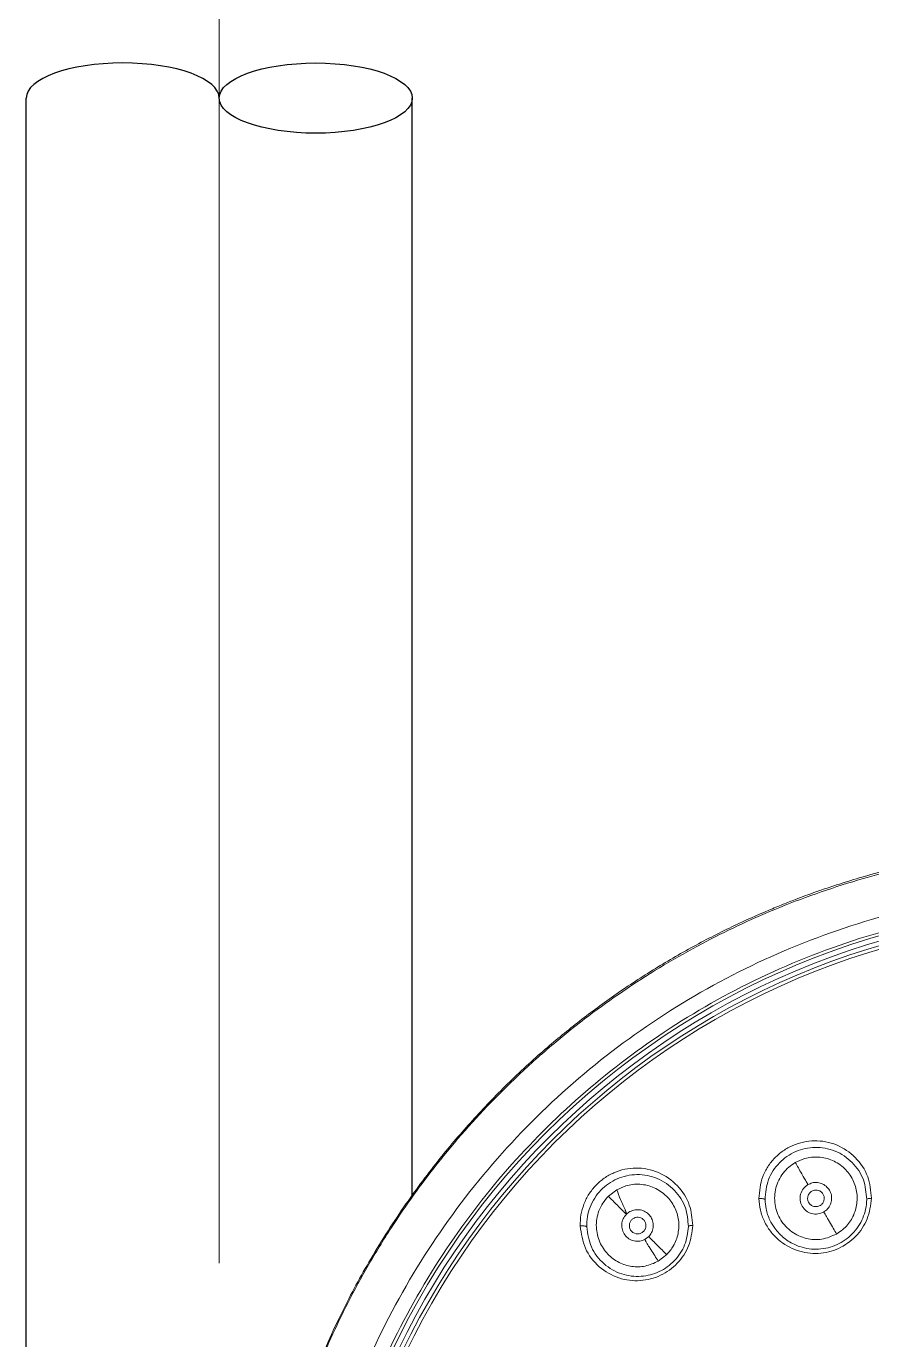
# Model space of a CAD drawing. Extents: x 11377 to 14537, y 53 to 2368.
# Drawn here: x 12512 to 12560.1, y 996.3 to 1071.1 of the extents above; entities that cross this region are included whole.
import ezdxf

# ---------------------------------------------------------------- set-up
doc = ezdxf.new("R2010")
doc.units = 0
doc.header["$LTSCALE"] = 10
doc.header["$MEASUREMENT"] = 0
doc.linetypes.add('CENTER2', pattern=[28.575, 19.05, -3.175, 3.175, -3.175])
doc.layers.get('0').update_dxf_attribs({"linetype": 'CONTINUOUS'})
doc.layers.add('Cneter', color=1, linetype='CENTER2', lineweight=13)
doc.layers.add('DEF_LAYER_ASSEM_MEMBER', color=7, linetype='CONTINUOUS')

# ---------------------------------------------------------------- blocks, each defined once
blk = doc.blocks.new('TYJKT')
at = {"color": 7, "linetype": 'Continuous', "lineweight": 15}
for p, q in [((5005.085, 1220.354), (5004.598, 1219.981)), ((5006.893, 1217.686), (5006.689, 1217.533)), ((5007.435, 1216.284), (5007.921, 1216.658))]:
    blk.add_line(p, q, dxfattribs=at)
for radius in [44.127, 43.878, 43.682]:
    blk.add_circle((5032.423, 1192.156), radius, dxfattribs=at)
for points, knots in [([(5032.423, 1240.059), (5031.199, 1240.032), (5028.907, 1239.982), (5025.718, 1239.618), (5023.015, 1239.152), (5020.791, 1238.646), (5019.039, 1238.168), (5017.745, 1237.769), (5016.886, 1237.482), (5016.299, 1237.277), (5015.797, 1237.095), (5015.211, 1236.876), (5014.51, 1236.601), (5013.348, 1236.123), (5011.632, 1235.354), (5009.415, 1234.225), (5007.118, 1232.889), (5004.909, 1231.434), (5002.83, 1229.896), (5000.756, 1228.184), (4998.714, 1226.291), (4996.714, 1224.198), (4994.779, 1221.911), (4992.824, 1219.276), (4990.957, 1216.335), (4989.235, 1213.108), (4987.711, 1209.641), (4986.371, 1205.751), (4985.316, 1201.44), (4984.613, 1196.871), (4984.554, 1193.736), (4984.525, 1192.19)], [0, 0, 0, 0, 0.048758, 0.091362, 0.127811, 0.158104, 0.182242, 0.200224, 0.212052, 0.218377, 0.225012, 0.23333, 0.243333, 0.255019, 0.283439, 0.318264, 0.354182, 0.389317, 0.423671, 0.457244, 0.496497, 0.534626, 0.572584, 0.615864, 0.665346, 0.711319, 0.761597, 0.816189, 0.875108, 0.938371, 1, 1, 1, 1]), ([(4984.6, 1192.205), (4984.599, 1192.435), (4984.597, 1192.898), (4984.608, 1193.595), (4984.629, 1194.297), (4984.661, 1195.005), (4984.704, 1195.718), (4984.759, 1196.436), (4984.825, 1197.159), (4984.903, 1197.886), (4984.994, 1198.618), (4985.096, 1199.353), (4985.211, 1200.093), (4985.339, 1200.836), (4985.48, 1201.583), (4985.635, 1202.333), (4985.802, 1203.086), (4985.984, 1203.841), (4986.179, 1204.599), (4986.388, 1205.359), (4986.612, 1206.121), (4986.85, 1206.885), (4987.103, 1207.65), (4987.371, 1208.415), (4987.654, 1209.181), (4988.108, 1210.349), (4988.787, 1211.944), (4989.767, 1213.98), (4990.914, 1216.089), (4992.551, 1218.762), (4994.884, 1222.008), (4997.419, 1224.886), (4999.736, 1227.154), (5002.111, 1229.258), (5005.426, 1231.761), (5009.51, 1234.238), (5013.9, 1236.334), (5018.338, 1237.93), (5021.87, 1238.816), (5024.239, 1239.259), (5025.578, 1239.471), (5026.929, 1239.645), (5028.29, 1239.783), (5029.661, 1239.881), (5031.039, 1239.942), (5031.961, 1239.95), (5032.423, 1239.954)], [0, 0, 0, 0, 0.00921, 0.018496, 0.027858, 0.037296, 0.046808, 0.056397, 0.066062, 0.075802, 0.085618, 0.095509, 0.105476, 0.115519, 0.125638, 0.135832, 0.146102, 0.156448, 0.166869, 0.177366, 0.187938, 0.198586, 0.20931, 0.220109, 0.230983, 0.241933, 0.270134, 0.300208, 0.332156, 0.365978, 0.425346, 0.491591, 0.518848, 0.55483, 0.618282, 0.684474, 0.745286, 0.812327, 0.872522, 0.890497, 0.908552, 0.926685, 0.944897, 0.963187, 0.981555, 1, 1, 1, 1]), ([(5066.552, 1162.157), (5069.416, 1165.416), (5071.811, 1169.088), (5075.465, 1176.96), (5076.724, 1181.159), (5078.005, 1189.742), (5078.026, 1194.126), (5076.829, 1202.721), (5075.611, 1206.933), (5072.034, 1214.84), (5069.675, 1218.535), (5064.01, 1225.109), (5060.703, 1227.987), (5053.41, 1232.692), (5049.425, 1234.518), (5041.1, 1236.97), (5036.762, 1237.596), (5028.083, 1237.596), (5023.744, 1236.97), (5015.419, 1234.518), (5011.434, 1232.691), (5004.142, 1227.986), (5000.835, 1225.108), (4995.169, 1218.534), (4992.811, 1214.839), (4989.234, 1206.932), (4988.015, 1202.721), (4986.819, 1194.125), (4986.84, 1189.742), (4988.121, 1181.158), (4989.38, 1176.959), (4993.034, 1169.087), (4995.429, 1165.415), (4998.294, 1162.156)], [0, 0, 0, 0, 0.0625, 0.0625, 0.125, 0.125, 0.1875, 0.1875, 0.25, 0.25, 0.3125, 0.3125, 0.375, 0.375, 0.4375, 0.4375, 0.5, 0.5, 0.5625, 0.5625, 0.625, 0.625, 0.6875, 0.6875, 0.75, 0.75, 0.8125, 0.8125, 0.875, 0.875, 0.9375, 0.9375, 1, 1, 1, 1]), ([(5065.923, 1162.708), (5066.068, 1162.874), (5066.357, 1163.205), (5066.78, 1163.711), (5067.197, 1164.221), (5067.606, 1164.738), (5068.007, 1165.26), (5068.4, 1165.789), (5068.786, 1166.323), (5069.163, 1166.863), (5069.989, 1168.082), (5071.192, 1170.029), (5072.652, 1172.808), (5073.928, 1175.718), (5075.012, 1178.773), (5075.879, 1181.926), (5076.734, 1186.27), (5077.193, 1191.836), (5076.738, 1198.529), (5075.298, 1205.031), (5072.958, 1211.136), (5069.854, 1216.68), (5066.144, 1221.556), (5061.894, 1225.813), (5057.07, 1229.501), (5051.605, 1232.594), (5045.564, 1234.949), (5039.104, 1236.425), (5032.423, 1236.928), (5025.741, 1236.425), (5019.281, 1234.949), (5013.24, 1232.594), (5007.775, 1229.501), (5002.952, 1225.813), (4998.701, 1221.556), (4994.991, 1216.68), (4991.887, 1211.136), (4989.547, 1205.031), (4988.107, 1198.529), (4987.652, 1191.836), (4988.111, 1186.27), (4988.966, 1181.926), (4989.833, 1178.773), (4990.917, 1175.718), (4992.192, 1172.808), (4993.652, 1170.029), (4994.948, 1167.933), (4995.98, 1166.429), (4996.677, 1165.469), (4997.399, 1164.528), (4998.145, 1163.606), (4998.663, 1163.007), (4998.922, 1162.708)], [0, 0, 0, 0, 0.003229, 0.006456, 0.009681, 0.012905, 0.016128, 0.019352, 0.022577, 0.025803, 0.029032, 0.044201, 0.059373, 0.07509, 0.090809, 0.106933, 0.12306, 0.155772, 0.188607, 0.221197, 0.253189, 0.284268, 0.314175, 0.342874, 0.372343, 0.403057, 0.434778, 0.467206, 0.5, 0.532794, 0.565223, 0.596943, 0.627658, 0.657126, 0.685825, 0.715732, 0.746811, 0.778804, 0.811393, 0.844229, 0.876941, 0.893065, 0.909192, 0.924908, 0.940628, 0.955797, 0.970969, 0.976778, 0.982582, 0.988384, 0.994188, 1, 1, 1, 1]), ([(5032.423, 1236.583), (5020.64, 1236.583), (5009.339, 1231.903), (4992.676, 1215.24), (4987.995, 1203.939), (4987.995, 1180.374), (4992.676, 1169.073), (5009.339, 1152.41), (5020.64, 1147.729), (5032.423, 1147.729)], [0, 0, 0, 0, 0.25, 0.25, 0.5, 0.5, 0.75, 0.75, 1, 1, 1, 1]), ([(5019.591, 1219.868), (5019.551, 1220.288), (5019.47, 1221.146), (5018.731, 1222.245), (5017.816, 1222.863), (5016.985, 1223.109), (5016.344, 1223.164), (5015.709, 1223.094), (5015.103, 1222.898), (5014.547, 1222.591), (5014.061, 1222.178), (5013.666, 1221.678), (5013.268, 1220.914), (5013.214, 1220.276), (5013.178, 1219.85)], [0, 0, 0, 0, 0.123907, 0.253487, 0.381855, 0.444825, 0.507333, 0.568693, 0.629729, 0.690533, 0.751361, 0.813011, 0.874976, 1, 1, 1, 1]), ([(5019.591, 1219.868), (5019.551, 1220.288), (5019.47, 1221.146), (5018.731, 1222.245), (5017.816, 1222.863), (5016.985, 1223.109), (5016.344, 1223.164), (5015.709, 1223.094), (5015.103, 1222.898), (5014.547, 1222.591), (5014.061, 1222.178), (5013.666, 1221.678), (5013.268, 1220.914), (5013.214, 1220.276), (5013.178, 1219.85)], [0, 0, 0, 0, 0.123907, 0.253487, 0.381855, 0.444825, 0.507333, 0.568693, 0.629729, 0.690533, 0.751361, 0.813011, 0.874976, 1, 1, 1, 1]), ([(5013.524, 1219.792), (5013.556, 1220.18), (5013.605, 1220.76), (5013.97, 1221.45), (5014.326, 1221.901), (5014.764, 1222.27), (5015.263, 1222.548), (5015.81, 1222.723), (5016.379, 1222.788), (5016.958, 1222.739), (5017.711, 1222.52), (5018.543, 1221.959), (5019.213, 1220.965), (5019.286, 1220.187), (5019.322, 1219.808)], [0, 0, 0, 0, 0.125959, 0.188241, 0.248802, 0.30934, 0.369735, 0.429824, 0.491547, 0.552171, 0.616747, 0.745174, 0.875973, 1, 1, 1, 1]), ([(5013.524, 1219.792), (5013.556, 1220.18), (5013.605, 1220.76), (5013.97, 1221.45), (5014.326, 1221.901), (5014.764, 1222.27), (5015.263, 1222.548), (5015.81, 1222.723), (5016.379, 1222.788), (5016.958, 1222.739), (5017.711, 1222.52), (5018.543, 1221.959), (5019.213, 1220.965), (5019.286, 1220.187), (5019.322, 1219.808)], [0, 0, 0, 0, 0.125959, 0.188241, 0.248802, 0.30934, 0.369735, 0.429824, 0.491547, 0.552171, 0.616747, 0.745174, 0.875973, 1, 1, 1, 1]), ([(5015.248, 1221.904), (5015.119, 1221.82), (5014.859, 1221.649), (5014.544, 1221.301), (5014.295, 1220.904), (5014.132, 1220.46), (5014.059, 1219.991), (5014.092, 1219.356), (5014.367, 1218.604), (5015.01, 1217.916), (5015.844, 1217.535), (5016.767, 1217.473), (5017.32, 1217.714), (5017.598, 1217.834)], [0, 0, 0, 0, 0.061644, 0.124069, 0.187222, 0.25026, 0.315036, 0.380348, 0.511051, 0.638314, 0.7607, 0.880273, 1, 1, 1, 1]), ([(5017.598, 1217.834), (5017.718, 1217.912), (5018.053, 1218.132), (5018.48, 1218.653), (5018.766, 1219.38), (5018.797, 1220.171), (5018.566, 1220.941), (5018.078, 1221.603), (5017.387, 1222.067), (5016.586, 1222.256), (5015.839, 1222.188), (5015.424, 1221.989), (5015.248, 1221.904)], [0, 0, 0, 0, 0.057384, 0.160613, 0.26448, 0.370476, 0.479801, 0.591999, 0.705484, 0.81602, 0.921948, 1, 1, 1, 1]), ([(5015.248, 1221.904), (5015.362, 1221.706), (5015.521, 1221.431), (5015.736, 1221.058), (5015.859, 1220.845), (5015.89, 1220.791), (5015.911, 1220.755), (5015.93, 1220.722), (5015.955, 1220.679), (5015.965, 1220.662), (5015.972, 1220.649)], [0, 0, 0, 0, 0.62117, 0.863737, 0.89826, 0.912208, 0.925258, 0.939086, 0.955383, 1, 1, 1, 1]), ([(5009.404, 1218.324), (5009.368, 1218.72), (5009.291, 1219.557), (5008.582, 1220.654), (5007.67, 1221.291), (5006.823, 1221.552), (5006.17, 1221.611), (5005.523, 1221.541), (5004.911, 1221.343), (5004.351, 1221.032), (5003.868, 1220.617), (5003.472, 1220.116), (5003.187, 1219.545), (5003.008, 1218.928), (5002.996, 1218.505), (5002.99, 1218.293)], [0, 0, 0, 0, 0.116345, 0.2457, 0.37822, 0.443453, 0.508065, 0.570813, 0.632919, 0.693753, 0.754333, 0.815071, 0.876019, 0.937789, 1, 1, 1, 1]), ([(5009.404, 1218.324), (5009.368, 1218.72), (5009.291, 1219.557), (5008.582, 1220.654), (5007.67, 1221.291), (5006.823, 1221.552), (5006.17, 1221.611), (5005.523, 1221.541), (5004.911, 1221.343), (5004.351, 1221.032), (5003.868, 1220.617), (5003.472, 1220.116), (5003.187, 1219.545), (5003.008, 1218.928), (5002.996, 1218.505), (5002.99, 1218.293)], [0, 0, 0, 0, 0.116345, 0.2457, 0.37822, 0.443453, 0.508065, 0.570813, 0.632919, 0.693753, 0.754333, 0.815071, 0.876019, 0.937789, 1, 1, 1, 1]), ([(5003.361, 1218.239), (5003.367, 1218.435), (5003.378, 1218.819), (5003.541, 1219.379), (5003.799, 1219.89), (5004.155, 1220.341), (5004.591, 1220.714), (5005.092, 1220.995), (5005.646, 1221.173), (5006.429, 1221.262), (5007.428, 1221.064), (5008.411, 1220.377), (5009.056, 1219.387), (5009.126, 1218.625), (5009.159, 1218.267)], [0, 0, 0, 0, 0.063798, 0.124485, 0.185286, 0.245343, 0.305172, 0.366055, 0.426641, 0.490507, 0.619733, 0.752232, 0.883382, 1, 1, 1, 1]), ([(5003.361, 1218.239), (5003.367, 1218.435), (5003.378, 1218.819), (5003.541, 1219.379), (5003.799, 1219.89), (5004.155, 1220.341), (5004.591, 1220.714), (5005.092, 1220.995), (5005.646, 1221.173), (5006.429, 1221.262), (5007.428, 1221.064), (5008.411, 1220.377), (5009.056, 1219.387), (5009.126, 1218.625), (5009.159, 1218.267)], [0, 0, 0, 0, 0.063798, 0.124485, 0.185286, 0.245343, 0.305172, 0.366055, 0.426641, 0.490507, 0.619733, 0.752232, 0.883382, 1, 1, 1, 1]), ([(5007.921, 1216.658), (5008.056, 1216.815), (5008.36, 1217.169), (5008.604, 1217.863), (5008.634, 1218.642), (5008.401, 1219.394), (5007.917, 1220.042), (5007.231, 1220.516), (5006.41, 1220.712), (5005.659, 1220.634), (5005.248, 1220.434), (5005.085, 1220.354)], [0, 0, 0, 0, 0.089622, 0.201189, 0.313339, 0.430856, 0.548557, 0.675018, 0.801587, 0.920899, 1, 1, 1, 1]), ([(5005.085, 1220.354), (5005.143, 1220.174), (5005.23, 1219.907), (5005.405, 1219.553), (5005.499, 1219.344), (5005.54, 1219.243), (5005.56, 1219.192), (5005.569, 1219.167), (5005.573, 1219.155)], [0, 0, 0, 0, 0.564432, 0.83715, 0.934961, 0.971264, 0.986432, 1, 1, 1, 1]), ([(5016.872, 1219.091), (5016.763, 1219.044), (5016.545, 1218.95), (5016.182, 1218.98), (5015.86, 1219.137), (5015.622, 1219.408), (5015.506, 1219.75), (5015.531, 1220.107), (5015.687, 1220.437), (5015.877, 1220.578), (5015.972, 1220.649)], [0, 0, 0, 0, 0.125, 0.25, 0.375, 0.5, 0.625, 0.75, 0.875, 1, 1, 1, 1]), ([(5015.972, 1220.649), (5016.049, 1220.685), (5016.22, 1220.765), (5016.518, 1220.782), (5016.816, 1220.698), (5017.068, 1220.519), (5017.248, 1220.271), (5017.331, 1219.973), (5017.317, 1219.666), (5017.196, 1219.383), (5017.031, 1219.194), (5016.91, 1219.115), (5016.872, 1219.091)], [0, 0, 0, 0, 0.090004, 0.199965, 0.30969, 0.414229, 0.524445, 0.629651, 0.738194, 0.846295, 0.95203, 1, 1, 1, 1]), ([(5016.187, 1220.277), (5016.236, 1220.299), (5016.334, 1220.343), (5016.497, 1220.343), (5016.651, 1220.293), (5016.78, 1220.194), (5016.869, 1220.057), (5016.908, 1219.899), (5016.892, 1219.737), (5016.823, 1219.59), (5016.736, 1219.499), (5016.677, 1219.462), (5016.663, 1219.453)], [0, 0, 0, 0, 0.107052, 0.21411, 0.321302, 0.428705, 0.536309, 0.644009, 0.751662, 0.859146, 0.966413, 1, 1, 1, 1]), ([(5004.598, 1219.981), (5004.487, 1219.856), (5004.265, 1219.606), (5004.05, 1219.16), (5003.924, 1218.696), (5003.887, 1218.087), (5004.061, 1217.364), (5004.528, 1216.661), (5005.179, 1216.18), (5005.924, 1215.955), (5006.715, 1215.957), (5007.193, 1216.174), (5007.435, 1216.284)], [0, 0, 0, 0, 0.072113, 0.144665, 0.213262, 0.281994, 0.413193, 0.539419, 0.658364, 0.772911, 0.885504, 1, 1, 1, 1]), ([(5004.598, 1219.981), (5004.757, 1219.822), (5004.978, 1219.601), (5005.278, 1219.301), (5005.455, 1219.124), (5005.5, 1219.079), (5005.53, 1219.048), (5005.558, 1219.021), (5005.595, 1218.984), (5005.611, 1218.968), (5005.622, 1218.957)], [0, 0, 0, 0, 0.621909, 0.864466, 0.898802, 0.912619, 0.925527, 0.939232, 0.955441, 1, 1, 1, 1]), ([(5013.178, 1219.85), (5013.197, 1219.629), (5013.235, 1219.185), (5013.465, 1218.557), (5013.807, 1217.985), (5014.396, 1217.357), (5015.316, 1216.826), (5016.548, 1216.656), (5017.741, 1216.945), (5018.735, 1217.649), (5019.435, 1218.673), (5019.539, 1219.467), (5019.591, 1219.868)], [0, 0, 0, 0, 0.067884, 0.136247, 0.204482, 0.272642, 0.400201, 0.52143, 0.640108, 0.758423, 0.877956, 1, 1, 1, 1]), ([(5013.178, 1219.85), (5013.197, 1219.629), (5013.235, 1219.185), (5013.465, 1218.557), (5013.807, 1217.985), (5014.396, 1217.357), (5015.316, 1216.826), (5016.548, 1216.656), (5017.741, 1216.945), (5018.735, 1217.649), (5019.435, 1218.673), (5019.539, 1219.467), (5019.591, 1219.868)], [0, 0, 0, 0, 0.067884, 0.136247, 0.204482, 0.272642, 0.400201, 0.52143, 0.640108, 0.758423, 0.877956, 1, 1, 1, 1]), ([(5013.524, 1219.792), (5013.522, 1219.796), (5013.52, 1219.805), (5013.5, 1219.818), (5013.467, 1219.831), (5013.42, 1219.841), (5013.363, 1219.848), (5013.301, 1219.852), (5013.238, 1219.853), (5013.197, 1219.851), (5013.178, 1219.85)], [0, 0, 0, 0, 0.114826, 0.237949, 0.367297, 0.499996, 0.632697, 0.762048, 0.885171, 1, 1, 1, 1]), ([(5013.524, 1219.792), (5013.522, 1219.796), (5013.52, 1219.805), (5013.5, 1219.818), (5013.467, 1219.831), (5013.42, 1219.841), (5013.363, 1219.848), (5013.301, 1219.852), (5013.238, 1219.853), (5013.197, 1219.851), (5013.178, 1219.85)], [0, 0, 0, 0, 0.114826, 0.237949, 0.367297, 0.499996, 0.632697, 0.762048, 0.885171, 1, 1, 1, 1]), ([(5019.322, 1219.808), (5019.307, 1219.62), (5019.279, 1219.256), (5019.053, 1218.565), (5018.553, 1217.802), (5017.649, 1217.166), (5016.757, 1216.949), (5016.033, 1216.978), (5015.562, 1217.087), (5015.164, 1217.248), (5014.833, 1217.433), (5014.554, 1217.643), (5014.296, 1217.888), (5014.038, 1218.195), (5013.765, 1218.659), (5013.57, 1219.213), (5013.538, 1219.615), (5013.524, 1219.792)], [0, 0, 0, 0, 0.06374, 0.122775, 0.24171, 0.358558, 0.477188, 0.53619, 0.598516, 0.637928, 0.680633, 0.726641, 0.756364, 0.801891, 0.863196, 0.939941, 1, 1, 1, 1]), ([(5019.322, 1219.808), (5019.307, 1219.62), (5019.279, 1219.256), (5019.053, 1218.565), (5018.553, 1217.802), (5017.649, 1217.166), (5016.757, 1216.949), (5016.033, 1216.978), (5015.562, 1217.087), (5015.164, 1217.248), (5014.833, 1217.433), (5014.554, 1217.643), (5014.296, 1217.888), (5014.038, 1218.195), (5013.765, 1218.659), (5013.57, 1219.213), (5013.538, 1219.615), (5013.524, 1219.792)], [0, 0, 0, 0, 0.06374, 0.122775, 0.24171, 0.358558, 0.477188, 0.53619, 0.598516, 0.637928, 0.680633, 0.726641, 0.756364, 0.801891, 0.863196, 0.939941, 1, 1, 1, 1]), ([(5016.187, 1220.277), (5016.141, 1220.243), (5016.046, 1220.174), (5015.961, 1220.01), (5015.943, 1219.853), (5015.967, 1219.727), (5016.005, 1219.637), (5016.06, 1219.556), (5016.153, 1219.467), (5016.293, 1219.397), (5016.449, 1219.384), (5016.572, 1219.408), (5016.633, 1219.438), (5016.663, 1219.453)], [0, 0, 0, 0, 0.114297, 0.234346, 0.360382, 0.425847, 0.491298, 0.556887, 0.622613, 0.748805, 0.864331, 0.932617, 1, 1, 1, 1]), ([(5019.591, 1219.868), (5019.555, 1219.867), (5019.481, 1219.865), (5019.392, 1219.851), (5019.333, 1219.831), (5019.325, 1219.816), (5019.322, 1219.808)], [0, 0, 0, 0, 0.250737, 0.512675, 0.767616, 1, 1, 1, 1]), ([(5019.591, 1219.868), (5019.555, 1219.867), (5019.481, 1219.865), (5019.392, 1219.851), (5019.333, 1219.831), (5019.325, 1219.816), (5019.322, 1219.808)], [0, 0, 0, 0, 0.250737, 0.512675, 0.767616, 1, 1, 1, 1]), ([(5006.689, 1217.533), (5006.59, 1217.491), (5006.392, 1217.407), (5006.062, 1217.424), (5005.761, 1217.547), (5005.522, 1217.769), (5005.376, 1218.061), (5005.342, 1218.385), (5005.419, 1218.706), (5005.554, 1218.873), (5005.622, 1218.957)], [0, 0, 0, 0, 0.125, 0.250001, 0.375001, 0.500001, 0.625001, 0.750001, 0.875, 1, 1, 1, 1]), ([(5005.622, 1218.957), (5005.621, 1218.97), (5005.618, 1218.993), (5005.61, 1219.037), (5005.6, 1219.073), (5005.592, 1219.1), (5005.583, 1219.128), (5005.577, 1219.146), (5005.573, 1219.155)], [0, 0, 0, 0, 0.341623, 0.602036, 0.710046, 0.808852, 0.903728, 1, 1, 1, 1]), ([(5005.622, 1218.957), (5005.687, 1219.011), (5005.831, 1219.132), (5006.113, 1219.226), (5006.423, 1219.222), (5006.713, 1219.116), (5006.951, 1218.923), (5007.108, 1218.658), (5007.175, 1218.357), (5007.132, 1218.053), (5007.021, 1217.826), (5006.924, 1217.719), (5006.893, 1217.685)], [0, 0, 0, 0, 0.089301, 0.199356, 0.309162, 0.413591, 0.523904, 0.629136, 0.737545, 0.845901, 0.951431, 1, 1, 1, 1]), ([(5005.93, 1218.649), (5005.971, 1218.683), (5006.053, 1218.75), (5006.21, 1218.793), (5006.37, 1218.784), (5006.52, 1218.722), (5006.641, 1218.614), (5006.719, 1218.472), (5006.746, 1218.312), (5006.718, 1218.153), (5006.658, 1218.043), (5006.61, 1217.992), (5006.599, 1217.98)], [0, 0, 0, 0, 0.106777, 0.213569, 0.320606, 0.428038, 0.535836, 0.643814, 0.751707, 0.859285, 0.966461, 1, 1, 1, 1]), ([(5016.872, 1219.091), (5016.876, 1219.083), (5016.883, 1219.072), (5016.9, 1219.042), (5016.915, 1219.016), (5016.932, 1218.987), (5016.958, 1218.942), (5017.014, 1218.845), (5017.1, 1218.695), (5017.325, 1218.306), (5017.475, 1218.046), (5017.598, 1217.834)], [0, 0, 0, 0, 0.047036, 0.066393, 0.084263, 0.101763, 0.1199, 0.160681, 0.267247, 0.404761, 1, 1, 1, 1]), ([(5002.99, 1218.293), (5003.055, 1217.858), (5003.187, 1216.976), (5004.017, 1215.913), (5005.143, 1215.263), (5006.398, 1215.103), (5007.59, 1215.409), (5008.571, 1216.121), (5009.255, 1217.143), (5009.354, 1217.927), (5009.404, 1218.324)], [0, 0, 0, 0, 0.132721, 0.269692, 0.402986, 0.527775, 0.646936, 0.763776, 0.880752, 1, 1, 1, 1]), ([(5002.99, 1218.293), (5003.055, 1217.858), (5003.187, 1216.976), (5004.017, 1215.913), (5005.143, 1215.263), (5006.398, 1215.103), (5007.59, 1215.409), (5008.571, 1216.121), (5009.255, 1217.143), (5009.354, 1217.927), (5009.404, 1218.324)], [0, 0, 0, 0, 0.132721, 0.269692, 0.402986, 0.527775, 0.646936, 0.763776, 0.880752, 1, 1, 1, 1]), ([(5003.361, 1218.239), (5003.359, 1218.243), (5003.357, 1218.252), (5003.335, 1218.266), (5003.299, 1218.278), (5003.247, 1218.288), (5003.186, 1218.294), (5003.119, 1218.297), (5003.053, 1218.297), (5003.011, 1218.294), (5002.99, 1218.293)], [0, 0, 0, 0, 0.113817, 0.236703, 0.36648, 0.499999, 0.633517, 0.763293, 0.886182, 1, 1, 1, 1]), ([(5003.361, 1218.239), (5003.359, 1218.243), (5003.357, 1218.252), (5003.335, 1218.266), (5003.299, 1218.278), (5003.247, 1218.288), (5003.186, 1218.294), (5003.119, 1218.297), (5003.053, 1218.297), (5003.011, 1218.294), (5002.99, 1218.293)], [0, 0, 0, 0, 0.113817, 0.236703, 0.36648, 0.499999, 0.633517, 0.763293, 0.886182, 1, 1, 1, 1]), ([(5009.159, 1218.267), (5009.114, 1217.907), (5009.025, 1217.198), (5008.404, 1216.273), (5007.517, 1215.631), (5006.44, 1215.355), (5005.307, 1215.5), (5004.291, 1216.086), (5003.539, 1217.045), (5003.42, 1217.845), (5003.361, 1218.239)], [0, 0, 0, 0, 0.119403, 0.235731, 0.351896, 0.47062, 0.595424, 0.729138, 0.866629, 1, 1, 1, 1]), ([(5009.159, 1218.267), (5009.114, 1217.907), (5009.025, 1217.198), (5008.404, 1216.273), (5007.517, 1215.631), (5006.44, 1215.355), (5005.307, 1215.5), (5004.291, 1216.086), (5003.539, 1217.045), (5003.42, 1217.845), (5003.361, 1218.239)], [0, 0, 0, 0, 0.119403, 0.235731, 0.351896, 0.47062, 0.595424, 0.729138, 0.866629, 1, 1, 1, 1]), ([(5005.93, 1218.649), (5005.895, 1218.606), (5005.821, 1218.515), (5005.787, 1218.365), (5005.795, 1218.24), (5005.811, 1218.175), (5005.824, 1218.144), (5005.824, 1218.144), (5005.826, 1218.139), (5005.832, 1218.125), (5005.851, 1218.083), (5005.899, 1218.007), (5005.985, 1217.927), (5006.111, 1217.861), (5006.237, 1217.836), (5006.358, 1217.848), (5006.479, 1217.883), (5006.551, 1217.942), (5006.599, 1217.98)], [0, 0, 0, 0, 0.1119, 0.234134, 0.299594, 0.367156, 0.367169, 0.367183, 0.367291, 0.378434, 0.397968, 0.462217, 0.559625, 0.630931, 0.749362, 0.814045, 0.877493, 1, 1, 1, 1]), ([(5009.404, 1218.324), (5009.37, 1218.322), (5009.3, 1218.319), (5009.22, 1218.305), (5009.168, 1218.287), (5009.162, 1218.273), (5009.159, 1218.267)], [0, 0, 0, 0, 0.256873, 0.519533, 0.771533, 1, 1, 1, 1]), ([(5009.404, 1218.324), (5009.37, 1218.322), (5009.3, 1218.319), (5009.22, 1218.305), (5009.168, 1218.287), (5009.162, 1218.273), (5009.159, 1218.267)], [0, 0, 0, 0, 0.256873, 0.519533, 0.771533, 1, 1, 1, 1]), ([(5006.689, 1217.533), (5006.69, 1217.522), (5006.692, 1217.507), (5006.704, 1217.472), (5006.715, 1217.444), (5006.73, 1217.413), (5006.753, 1217.368), (5006.809, 1217.27), (5006.901, 1217.125), (5007.15, 1216.753), (5007.307, 1216.495), (5007.435, 1216.284)], [0, 0, 0, 0, 0.048387, 0.068382, 0.086806, 0.104732, 0.123144, 0.164067, 0.269906, 0.406208, 1, 1, 1, 1]), ([(5006.893, 1217.685), (5006.899, 1217.68), (5006.908, 1217.671), (5006.932, 1217.647), (5006.952, 1217.627), (5006.975, 1217.603), (5007.011, 1217.568), (5007.09, 1217.488), (5007.212, 1217.366), (5007.531, 1217.047), (5007.747, 1216.832), (5007.921, 1216.658)], [0, 0, 0, 0, 0.047117, 0.06658, 0.084588, 0.102241, 0.120527, 0.161557, 0.268342, 0.405794, 1, 1, 1, 1])]:
    blk.add_open_spline(points, degree=3, knots=knots, dxfattribs=at)

msp = doc.modelspace()

# ---------------------------------------------------------------- linework, layer by layer
at = {"ltscale": 0.5}
msp.add_ellipse((12517.465, 1066.991), major_axis=(-5.5, 0), ratio=0.363636, start_param=3.141593, end_param=6.283185, dxfattribs=at)
msp.add_ellipse((12528.465, 1066.991), major_axis=(-5.5, 0), ratio=0.363636, dxfattribs=at)
at = {"layer": 'Cneter', "lineweight": 5, "ltscale": 0.5}
msp.add_line((12522.965, 572.003), (12522.965, 1404.222), dxfattribs=at)
at = {"layer": 'DEF_LAYER_ASSEM_MEMBER', "color": 7, "linetype": 'Continuous'}
for p, q in [((12511.965, 806.855), (12511.965, 1066.991)), ((12533.965, 1004.509), (12533.965, 1066.991))]:
    msp.add_line(p, q, dxfattribs=at)

# ---------------------------------------------------------------- block references
msp.add_blockref('TYJKT', (7540.542, -215.548))

doc.saveas('drawing.dxf')
